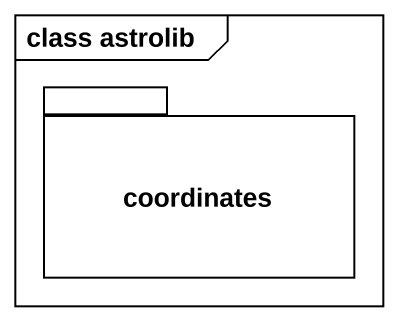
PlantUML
@startuml
mainframe class astrolib
package coordinates {
}
@enduml
